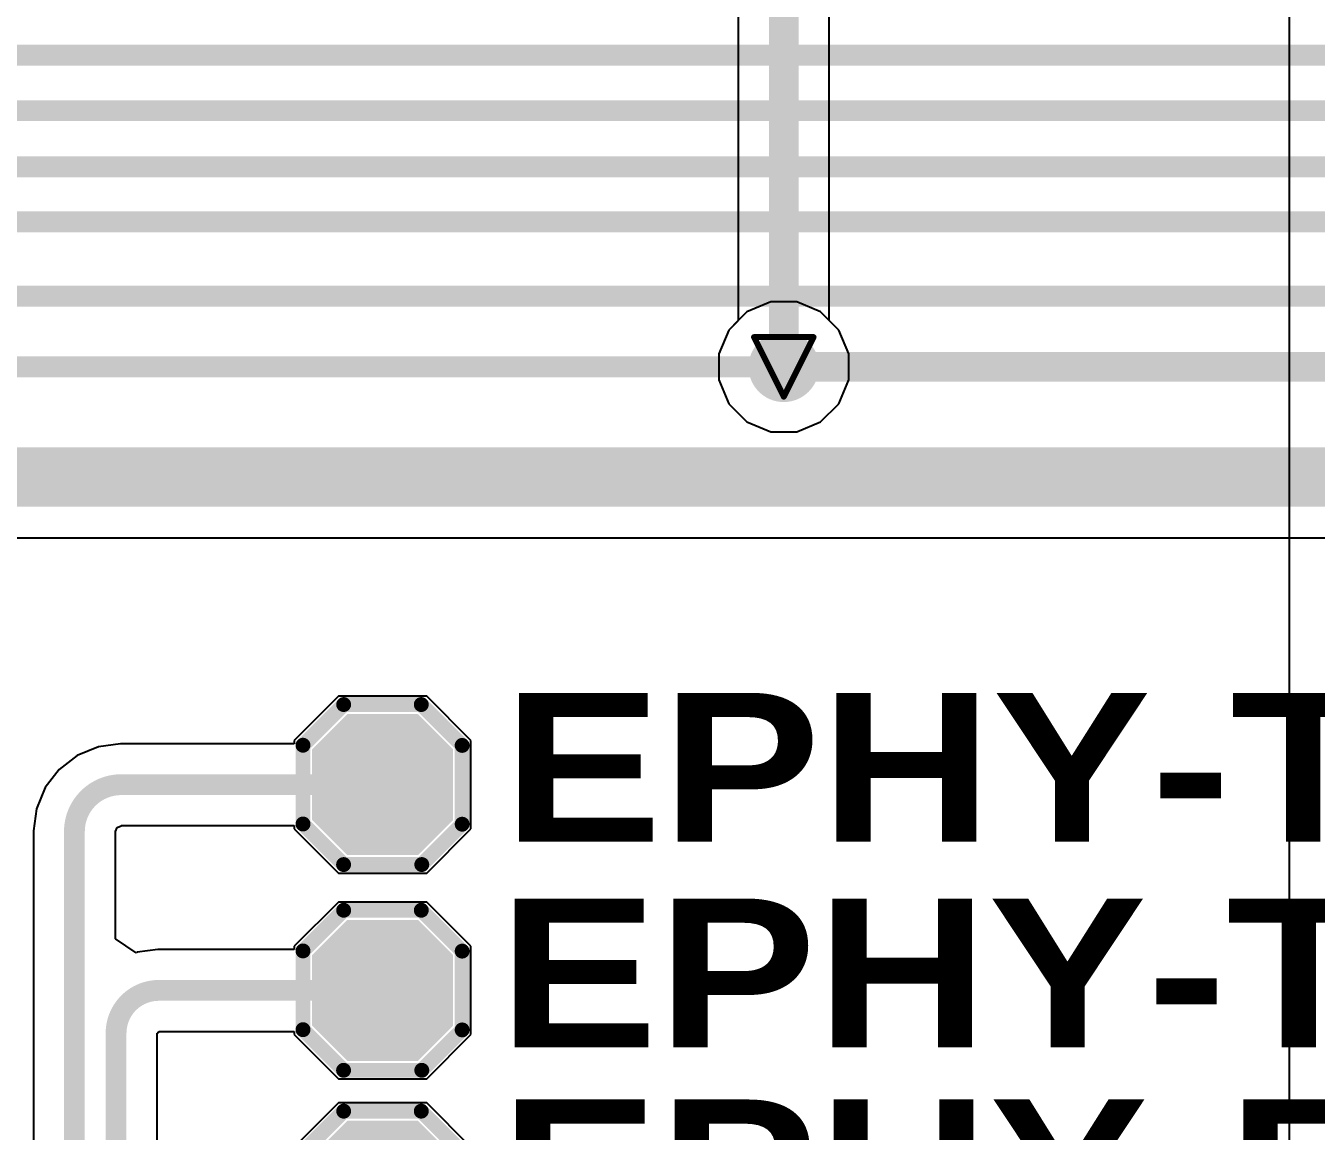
# Model space of a CAD drawing. Header units: inches. Extents: x 0 to 5359, y 0 to 5098.
# Drawn here: x 71.58 to 82.59, y 59.44 to 68.87 of the extents above; entities that cross this region are included whole.
import ezdxf

# ---------------------------------------------------------------- set-up
doc = ezdxf.new("R2010")
doc.units = ezdxf.units.IN
for name, color, linetype in [('Bottom Layer', 5, 'Continuous'), ('Drill Drawing', 1, 'Continuous'), ('Layer 1', 16, 'Continuous'), ('Layer 2', 76, 'Continuous'), ('Top Layer', 1, 'Continuous'), ('Top Overlay', 2, 'Continuous'), ('Top Paste', 8, 'Continuous'), ('Top Solder', 216, 'Continuous'), ('Via Holes', 16, 'Continuous')]:
    doc.layers.add(name, color=color, linetype=linetype)
doc.styles.add('Arial Black_Bold', font='', dxfattribs={"height": 0.2})
doc.styles.get('Arial Black_Bold').set_extended_font_data('Arial Black', bold=True)

# ---------------------------------------------------------------- blocks, each defined once
blk = doc.blocks.new('T____________0_5___77')
at = {"layer": 'Top Layer'}
blk.add_hatch(color=1, dxfattribs=at).paths.add_polyline_path([(0.250000135, 0.5000002699999999), (-0.250000135, 0.5000002699999999), (-0.5000002699999999, 0.250000135), (-0.5000002699999999, -0.250000135), (-0.250000135, -0.5000002699999999), (0.250000135, -0.5000002699999999), (0.5000002699999999, -0.250000135), (0.5000002699999999, 0.250000135)])
at = {"layer": 'Top Paste'}
blk.add_hatch(color=8, dxfattribs=at).paths.add_polyline_path([(0.250000135, 0.5000002699999999), (-0.250000135, 0.5000002699999999), (-0.5000002699999999, 0.250000135), (-0.5000002699999999, -0.250000135), (-0.250000135, -0.5000002699999999), (0.250000135, -0.5000002699999999), (0.5000002699999999, -0.250000135), (0.5000002699999999, 0.250000135)])
at = {"layer": 'Top Solder'}
blk.add_hatch(color=216, dxfattribs=at).paths.add_polyline_path([(0.300800135, 0.6016002699999999), (-0.300800135, 0.6016002699999999), (-0.6016002699999999, 0.300800135), (-0.6016002699999999, -0.300800135), (-0.300800135, -0.6016002699999999), (0.300800135, -0.6016002699999999), (0.6016002699999999, -0.300800135), (0.6016002699999999, 0.300800135)])
at = {"layer": 'Top Overlay'}
for points in [[(-0.33552384, 0.6795008, 0.127, 0.127, 0), (-0.6818579199999999, 0.33316672, 0.127, 0.127, 0)], [(-0.33552384, 0.6795008, 0.127, 0.127, 0), (0.3364991999999999, 0.6795008, 0.127, 0.127, 0)], [(0.3364991999999999, 0.6795008, 0.127, 0.127, 0), (0.6836460799999999, 0.33235392, 0.127, 0.127, 0)], [(-0.6818579199999999, 0.33316672, 0.127, 0.127, 0), (-0.6818579199999999, -0.33414208, 0.127, 0.127, 0)], [(0.6836460799999999, 0.33235392, 0.127, 0.127, 0), (0.6836460799999999, -0.32983424, 0.127, 0.127, 0)], [(-0.6818579199999999, -0.33414208, 0.127, 0.127, 0), (-0.33739328, -0.6786067199999999, 0.127, 0.127, 0)], [(0.6836460799999999, -0.32983424, 0.127, 0.127, 0), (0.3348736, -0.6786067199999999, 0.127, 0.127, 0)], [(-0.33739328, -0.6786067199999999, 0.127, 0.127, 0), (0.3348736, -0.6786067199999999, 0.127, 0.127, 0)]]:
    blk.add_lwpolyline(points, format="xyseb", dxfattribs=at)
for points in [[(-0.36727384, 0.6795008, 0.0635, 0.0635, 1), (-0.30377384, 0.6795008, 0.0635, 0.0635, 1)], [(-0.36727384, 0.6795008, 0.0635, 0.0635, 1), (-0.30377384, 0.6795008, 0.0635, 0.0635, 1)], [(0.3047492, 0.6795008, 0.0635, 0.0635, 1), (0.3682492, 0.6795008, 0.0635, 0.0635, 1)], [(0.3047492, 0.6795008, 0.0635, 0.0635, 1), (0.3682492, 0.6795008, 0.0635, 0.0635, 1)], [(-0.71360792, 0.33316672, 0.0635, 0.0635, 1), (-0.65010792, 0.33316672, 0.0635, 0.0635, 1)], [(-0.71360792, 0.33316672, 0.0635, 0.0635, 1), (-0.65010792, 0.33316672, 0.0635, 0.0635, 1)], [(0.65189608, 0.33235392, 0.0635, 0.0635, 1), (0.71539608, 0.33235392, 0.0635, 0.0635, 1)], [(0.65189608, 0.33235392, 0.0635, 0.0635, 1), (0.71539608, 0.33235392, 0.0635, 0.0635, 1)], [(-0.71360792, -0.33414208, 0.0635, 0.0635, 1), (-0.65010792, -0.33414208, 0.0635, 0.0635, 1)], [(-0.71360792, -0.33414208, 0.0635, 0.0635, 1), (-0.65010792, -0.33414208, 0.0635, 0.0635, 1)], [(0.65189608, -0.32983424, 0.0635, 0.0635, 1), (0.71539608, -0.32983424, 0.0635, 0.0635, 1)], [(0.65189608, -0.32983424, 0.0635, 0.0635, 1), (0.71539608, -0.32983424, 0.0635, 0.0635, 1)], [(-0.36914328, -0.6786067199999999, 0.0635, 0.0635, 1), (-0.30564328, -0.6786067199999999, 0.0635, 0.0635, 1)], [(-0.36914328, -0.6786067199999999, 0.0635, 0.0635, 1), (-0.30564328, -0.6786067199999999, 0.0635, 0.0635, 1)], [(0.3031236, -0.6786067199999999, 0.0635, 0.0635, 1), (0.3666236, -0.6786067199999999, 0.0635, 0.0635, 1)], [(0.3031236, -0.6786067199999999, 0.0635, 0.0635, 1), (0.3666236, -0.6786067199999999, 0.0635, 0.0635, 1)]]:
    blk.add_lwpolyline(points, format="xyseb", close=True, dxfattribs=at)
blk = doc.blocks.new('T____________0_5___78')
at = {"layer": 'Top Layer'}
blk.add_hatch(color=1, dxfattribs=at).paths.add_polyline_path([(0.250000135, 0.5000002699999999), (-0.250000135, 0.5000002699999999), (-0.5000002699999999, 0.250000135), (-0.5000002699999999, -0.250000135), (-0.250000135, -0.5000002699999999), (0.250000135, -0.5000002699999999), (0.5000002699999999, -0.250000135), (0.5000002699999999, 0.250000135)])
at = {"layer": 'Top Paste'}
blk.add_hatch(color=8, dxfattribs=at).paths.add_polyline_path([(0.250000135, 0.5000002699999999), (-0.250000135, 0.5000002699999999), (-0.5000002699999999, 0.250000135), (-0.5000002699999999, -0.250000135), (-0.250000135, -0.5000002699999999), (0.250000135, -0.5000002699999999), (0.5000002699999999, -0.250000135), (0.5000002699999999, 0.250000135)])
at = {"layer": 'Top Solder'}
blk.add_hatch(color=216, dxfattribs=at).paths.add_polyline_path([(0.300800135, 0.6016002699999999), (-0.300800135, 0.6016002699999999), (-0.6016002699999999, 0.300800135), (-0.6016002699999999, -0.300800135), (-0.300800135, -0.6016002699999999), (0.300800135, -0.6016002699999999), (0.6016002699999999, -0.300800135), (0.6016002699999999, 0.300800135)])
at = {"layer": 'Top Overlay'}
for points in [[(-0.33552384, 0.6795008, 0.127, 0.127, 0), (-0.6818579199999999, 0.33316672, 0.127, 0.127, 0)], [(-0.33552384, 0.6795008, 0.127, 0.127, 0), (0.3364991999999999, 0.6795008, 0.127, 0.127, 0)], [(0.3364991999999999, 0.6795008, 0.127, 0.127, 0), (0.6836460799999999, 0.33235392, 0.127, 0.127, 0)], [(-0.6818579199999999, 0.33316672, 0.127, 0.127, 0), (-0.6818579199999999, -0.33414208, 0.127, 0.127, 0)], [(0.6836460799999999, 0.33235392, 0.127, 0.127, 0), (0.6836460799999999, -0.32983424, 0.127, 0.127, 0)], [(-0.6818579199999999, -0.33414208, 0.127, 0.127, 0), (-0.33739328, -0.6786067199999999, 0.127, 0.127, 0)], [(0.6836460799999999, -0.32983424, 0.127, 0.127, 0), (0.3348736, -0.6786067199999999, 0.127, 0.127, 0)], [(-0.33739328, -0.6786067199999999, 0.127, 0.127, 0), (0.3348736, -0.6786067199999999, 0.127, 0.127, 0)]]:
    blk.add_lwpolyline(points, format="xyseb", dxfattribs=at)
for points in [[(-0.36727384, 0.6795008, 0.0635, 0.0635, 1), (-0.30377384, 0.6795008, 0.0635, 0.0635, 1)], [(-0.36727384, 0.6795008, 0.0635, 0.0635, 1), (-0.30377384, 0.6795008, 0.0635, 0.0635, 1)], [(0.3047492, 0.6795008, 0.0635, 0.0635, 1), (0.3682492, 0.6795008, 0.0635, 0.0635, 1)], [(0.3047492, 0.6795008, 0.0635, 0.0635, 1), (0.3682492, 0.6795008, 0.0635, 0.0635, 1)], [(-0.71360792, 0.33316672, 0.0635, 0.0635, 1), (-0.65010792, 0.33316672, 0.0635, 0.0635, 1)], [(-0.71360792, 0.33316672, 0.0635, 0.0635, 1), (-0.65010792, 0.33316672, 0.0635, 0.0635, 1)], [(0.65189608, 0.33235392, 0.0635, 0.0635, 1), (0.71539608, 0.33235392, 0.0635, 0.0635, 1)], [(0.65189608, 0.33235392, 0.0635, 0.0635, 1), (0.71539608, 0.33235392, 0.0635, 0.0635, 1)], [(-0.71360792, -0.33414208, 0.0635, 0.0635, 1), (-0.65010792, -0.33414208, 0.0635, 0.0635, 1)], [(-0.71360792, -0.33414208, 0.0635, 0.0635, 1), (-0.65010792, -0.33414208, 0.0635, 0.0635, 1)], [(0.65189608, -0.32983424, 0.0635, 0.0635, 1), (0.71539608, -0.32983424, 0.0635, 0.0635, 1)], [(0.65189608, -0.32983424, 0.0635, 0.0635, 1), (0.71539608, -0.32983424, 0.0635, 0.0635, 1)], [(-0.36914328, -0.6786067199999999, 0.0635, 0.0635, 1), (-0.30564328, -0.6786067199999999, 0.0635, 0.0635, 1)], [(-0.36914328, -0.6786067199999999, 0.0635, 0.0635, 1), (-0.30564328, -0.6786067199999999, 0.0635, 0.0635, 1)], [(0.3031236, -0.6786067199999999, 0.0635, 0.0635, 1), (0.3666236, -0.6786067199999999, 0.0635, 0.0635, 1)], [(0.3031236, -0.6786067199999999, 0.0635, 0.0635, 1), (0.3666236, -0.6786067199999999, 0.0635, 0.0635, 1)]]:
    blk.add_lwpolyline(points, format="xyseb", close=True, dxfattribs=at)
blk = doc.blocks.new('T____________0_5___79')
at = {"layer": 'Top Layer'}
blk.add_hatch(color=1, dxfattribs=at).paths.add_polyline_path([(0.250000135, 0.5000002699999999), (-0.250000135, 0.5000002699999999), (-0.5000002699999999, 0.250000135), (-0.5000002699999999, -0.250000135), (-0.250000135, -0.5000002699999999), (0.250000135, -0.5000002699999999), (0.5000002699999999, -0.250000135), (0.5000002699999999, 0.250000135)])
at = {"layer": 'Top Paste'}
blk.add_hatch(color=8, dxfattribs=at).paths.add_polyline_path([(0.250000135, 0.5000002699999999), (-0.250000135, 0.5000002699999999), (-0.5000002699999999, 0.250000135), (-0.5000002699999999, -0.250000135), (-0.250000135, -0.5000002699999999), (0.250000135, -0.5000002699999999), (0.5000002699999999, -0.250000135), (0.5000002699999999, 0.250000135)])
at = {"layer": 'Top Solder'}
blk.add_hatch(color=216, dxfattribs=at).paths.add_polyline_path([(0.300800135, 0.6016002699999999), (-0.300800135, 0.6016002699999999), (-0.6016002699999999, 0.300800135), (-0.6016002699999999, -0.300800135), (-0.300800135, -0.6016002699999999), (0.300800135, -0.6016002699999999), (0.6016002699999999, -0.300800135), (0.6016002699999999, 0.300800135)])
at = {"layer": 'Top Overlay'}
for points in [[(-0.33552384, 0.6795008, 0.127, 0.127, 0), (-0.6818579199999999, 0.33316672, 0.127, 0.127, 0)], [(-0.33552384, 0.6795008, 0.127, 0.127, 0), (0.3364991999999999, 0.6795008, 0.127, 0.127, 0)], [(0.3364991999999999, 0.6795008, 0.127, 0.127, 0), (0.6836460799999999, 0.33235392, 0.127, 0.127, 0)], [(-0.6818579199999999, 0.33316672, 0.127, 0.127, 0), (-0.6818579199999999, -0.33414208, 0.127, 0.127, 0)], [(0.6836460799999999, 0.33235392, 0.127, 0.127, 0), (0.6836460799999999, -0.32983424, 0.127, 0.127, 0)], [(-0.6818579199999999, -0.33414208, 0.127, 0.127, 0), (-0.33739328, -0.6786067199999999, 0.127, 0.127, 0)], [(0.6836460799999999, -0.32983424, 0.127, 0.127, 0), (0.3348736, -0.6786067199999999, 0.127, 0.127, 0)], [(-0.33739328, -0.6786067199999999, 0.127, 0.127, 0), (0.3348736, -0.6786067199999999, 0.127, 0.127, 0)]]:
    blk.add_lwpolyline(points, format="xyseb", dxfattribs=at)
for points in [[(-0.36727384, 0.6795008, 0.0635, 0.0635, 1), (-0.30377384, 0.6795008, 0.0635, 0.0635, 1)], [(-0.36727384, 0.6795008, 0.0635, 0.0635, 1), (-0.30377384, 0.6795008, 0.0635, 0.0635, 1)], [(0.3047492, 0.6795008, 0.0635, 0.0635, 1), (0.3682492, 0.6795008, 0.0635, 0.0635, 1)], [(0.3047492, 0.6795008, 0.0635, 0.0635, 1), (0.3682492, 0.6795008, 0.0635, 0.0635, 1)], [(-0.71360792, 0.33316672, 0.0635, 0.0635, 1), (-0.65010792, 0.33316672, 0.0635, 0.0635, 1)], [(-0.71360792, 0.33316672, 0.0635, 0.0635, 1), (-0.65010792, 0.33316672, 0.0635, 0.0635, 1)], [(0.65189608, 0.33235392, 0.0635, 0.0635, 1), (0.71539608, 0.33235392, 0.0635, 0.0635, 1)], [(0.65189608, 0.33235392, 0.0635, 0.0635, 1), (0.71539608, 0.33235392, 0.0635, 0.0635, 1)], [(-0.71360792, -0.33414208, 0.0635, 0.0635, 1), (-0.65010792, -0.33414208, 0.0635, 0.0635, 1)], [(-0.71360792, -0.33414208, 0.0635, 0.0635, 1), (-0.65010792, -0.33414208, 0.0635, 0.0635, 1)], [(0.65189608, -0.32983424, 0.0635, 0.0635, 1), (0.71539608, -0.32983424, 0.0635, 0.0635, 1)], [(0.65189608, -0.32983424, 0.0635, 0.0635, 1), (0.71539608, -0.32983424, 0.0635, 0.0635, 1)], [(-0.36914328, -0.6786067199999999, 0.0635, 0.0635, 1), (-0.30564328, -0.6786067199999999, 0.0635, 0.0635, 1)], [(-0.36914328, -0.6786067199999999, 0.0635, 0.0635, 1), (-0.30564328, -0.6786067199999999, 0.0635, 0.0635, 1)], [(0.3031236, -0.6786067199999999, 0.0635, 0.0635, 1), (0.3666236, -0.6786067199999999, 0.0635, 0.0635, 1)], [(0.3031236, -0.6786067199999999, 0.0635, 0.0635, 1), (0.3666236, -0.6786067199999999, 0.0635, 0.0635, 1)]]:
    blk.add_lwpolyline(points, format="xyseb", close=True, dxfattribs=at)

msp = doc.modelspace()

# ---------------------------------------------------------------- hatches: boundary and pattern name
at = {"layer": 'Bottom Layer'}
h = msp.add_hatch(color=5, dxfattribs=at)
edge = h.paths.add_edge_path()
edge.add_arc((78.04941464, 65.96379999999999), 0.2999994, 0, 360)
at = {"layer": 'Layer 1'}
h = msp.add_hatch(color=16, dxfattribs=at)
edge = h.paths.add_edge_path()
edge.add_arc((78.04941464, 65.96379999999999), 0.2999994, 0, 360)
at = {"layer": 'Layer 2'}
h = msp.add_hatch(color=76, dxfattribs=at)
edge = h.paths.add_edge_path()
edge.add_arc((78.04941464, 65.96379999999999), 0.2999994, 0, 360)
at = {"layer": 'Top Layer'}
h = msp.add_hatch(color=1, dxfattribs=at)
edge = h.paths.add_edge_path()
edge.add_arc((78.04941464, 65.96379999999999), 0.2999994, 0, 360)
at = {"layer": 'Via Holes'}
h = msp.add_hatch(color=7, dxfattribs=at)
edge = h.paths.add_edge_path()
edge.add_arc((78.04941464, 65.96379999999999), 0.1499997, 0, 360)

# ---------------------------------------------------------------- linework, layer by layer
at = {"layer": 'Bottom Layer'}
for p, q in [((82.36072936, 77.077697), (82.36072936, 54.78598389999999)), ((77.66094958, 73.34848677999999), (77.66094958, 66.35880809999999)), ((78.4378797, 66.35880809999999), (78.4378797, 73.34894143999999)), ((77.66094958, 66.35880809999999), (77.57975594, 66.27761446)), ((78.51907333999999, 66.27761446), (78.4378797, 66.35880809999999)), ((77.57975594, 66.27761446), (77.49541524, 66.0739979)), ((78.60341404, 66.0739979), (78.51907333999999, 66.27761446)), ((77.49541524, 66.0739979), (77.49541524, 65.8536021)), ((78.60341404, 65.8536021), (78.60341404, 66.0739979)), ((77.49541524, 65.8536021), (77.57975594, 65.64998553999999)), ((78.51907333999999, 65.64998553999999), (78.60341404, 65.8536021)), ((77.57975594, 65.64998553999999), (77.73560017999999, 65.4941413)), ((78.3632291, 65.4941413), (78.51907333999999, 65.64998553999999)), ((77.73560017999999, 65.4941413), (77.93921673999999, 65.4098006)), ((77.93921673999999, 65.4098006), (78.15961254, 65.4098006)), ((78.15961254, 65.4098006), (78.3632291, 65.4941413))]:
    msp.add_line(p, q, dxfattribs=at)
msp.add_lwpolyline([(78.04941464, 66.20004540000001, 0.254, 0.254, 0), (78.04941464, 75.46075078, 0.254, 0.254, 0)], format="xyseb", dxfattribs=at)
msp.add_lwpolyline([(77.98591464, 66.20004540000001, 0.127, 0.127, 1), (78.11291464, 66.20004540000001, 0.127, 0.127, 1)], format="xyseb", close=True, dxfattribs=at)
at = {"layer": 'Drill Drawing'}
for points in [[(77.79541463999999, 66.2178, 0.0508, 0.0508, 0), (78.30341463999999, 66.2178, 0.0508, 0.0508, 0)], [(77.79541463999999, 66.2178, 0.0508, 0.0508, 0), (78.04941464, 65.7098, 0.0508, 0.0508, 0)], [(78.04941464, 65.7098, 0.0508, 0.0508, 0), (78.30341463999999, 66.2178, 0.0508, 0.0508, 0)]]:
    msp.add_lwpolyline(points, format="xyseb", dxfattribs=at)
for points in [[(77.78271464, 66.2178, 0.0254, 0.0254, 1), (77.80811464, 66.2178, 0.0254, 0.0254, 1)], [(77.78271464, 66.2178, 0.0254, 0.0254, 1), (77.80811464, 66.2178, 0.0254, 0.0254, 1)], [(78.29071464, 66.2178, 0.0254, 0.0254, 1), (78.31611464, 66.2178, 0.0254, 0.0254, 1)], [(78.29071464, 66.2178, 0.0254, 0.0254, 1), (78.31611464, 66.2178, 0.0254, 0.0254, 1)], [(78.03671464, 65.7098, 0.0254, 0.0254, 1), (78.06211463999999, 65.7098, 0.0254, 0.0254, 1)], [(78.03671464, 65.7098, 0.0254, 0.0254, 1), (78.06211463999999, 65.7098, 0.0254, 0.0254, 1)]]:
    msp.add_lwpolyline(points, format="xyseb", close=True, dxfattribs=at)
at = {"layer": 'Layer 1'}
for p, q in [((77.93921673999999, 66.5177994), (77.73560017999999, 66.43345869999999)), ((78.15961254, 66.5177994), (77.93921673999999, 66.5177994)), ((78.3632291, 66.43345869999999), (78.15961254, 66.5177994)), ((77.73560017999999, 66.43345869999999), (77.57975594, 66.27761446)), ((78.51907333999999, 66.27761446), (78.3632291, 66.43345869999999)), ((77.57975594, 66.27761446), (77.49541524, 66.0739979)), ((78.60341404, 66.0739979), (78.51907333999999, 66.27761446)), ((77.49541524, 66.0739979), (77.49541524, 65.8536021)), ((78.60341404, 65.8536021), (78.60341404, 66.0739979)), ((77.49541524, 65.8536021), (77.57975594, 65.64998553999999)), ((78.51907333999999, 65.64998553999999), (78.60341404, 65.8536021)), ((77.57975594, 65.64998553999999), (77.73560017999999, 65.4941413)), ((78.3632291, 65.4941413), (78.51907333999999, 65.64998553999999)), ((77.73560017999999, 65.4941413), (77.93921673999999, 65.4098006)), ((77.93921673999999, 65.4098006), (78.15961254, 65.4098006)), ((78.15961254, 65.4098006), (78.3632291, 65.4941413))]:
    msp.add_line(p, q, dxfattribs=at)
at = {"layer": 'Layer 2'}
for p, q in [((77.93921673999999, 66.5177994), (77.73560017999999, 66.43345869999999)), ((78.15961254, 66.5177994), (77.93921673999999, 66.5177994)), ((78.3632291, 66.43345869999999), (78.15961254, 66.5177994)), ((77.73560017999999, 66.43345869999999), (77.57975594, 66.27761446)), ((78.51907333999999, 66.27761446), (78.3632291, 66.43345869999999)), ((77.57975594, 66.27761446), (77.49541524, 66.0739979)), ((78.60341404, 66.0739979), (78.51907333999999, 66.27761446)), ((77.49541524, 66.0739979), (77.49541524, 65.8536021)), ((78.60341404, 65.8536021), (78.60341404, 66.0739979)), ((77.49541524, 65.8536021), (77.57975594, 65.64998553999999)), ((78.51907333999999, 65.64998553999999), (78.60341404, 65.8536021)), ((77.57975594, 65.64998553999999), (77.73560017999999, 65.4941413)), ((78.3632291, 65.4941413), (78.51907333999999, 65.64998553999999)), ((77.73560017999999, 65.4941413), (77.93921673999999, 65.4098006)), ((77.93921673999999, 65.4098006), (78.15961254, 65.4098006)), ((78.15961254, 65.4098006), (78.3632291, 65.4941413))]:
    msp.add_line(p, q, dxfattribs=at)
at = {"layer": 'Top Layer'}
for p, q in [((68.95908992, 64.50604574), (92.9667686, 64.50604574)), ((74.24982609999999, 63.15316046), (73.8728266, 62.77616095999999)), ((75.0038251, 63.15316046), (74.24982609999999, 63.15316046)), ((75.3808246, 62.77616095999999), (75.0038251, 63.15316046)), ((73.8728266, 62.77616095999999), (73.8728266, 62.74877976)), ((75.3808246, 62.02216196), (75.3808246, 62.77616095999999)), ((72.02203528, 62.64814241999999), (71.86694288, 62.52913834)), ((72.20263944, 62.7229505), (72.02203528, 62.64814241999999)), ((72.39180848, 62.74785519999999), (72.20263944, 62.7229505)), ((72.39645413999999, 62.74877976), (72.39180848, 62.74785519999999)), ((73.8728266, 62.74877976), (72.39645413999999, 62.74877976)), ((71.86694288, 62.52913834), (71.7479388, 62.37404847999999)), ((71.7479388, 62.37404847999999), (71.67313071999999, 62.19344177999999)), ((71.67313071999999, 62.19344177999999), (71.64822602, 62.00427274)), ((71.64822602, 62.00427274), (71.64730146, 61.99962708)), ((71.64730146, 61.99962708), (71.64730146, 53.96347601999999)), ((72.34653806, 61.08388596), (72.34653806, 61.99962708)), ((72.34653806, 61.99962708), (72.34890026, 61.99962708)), ((72.34890026, 61.99962708), (72.36282962, 62.0332516)), ((72.36282962, 62.0332516), (72.39645413999999, 62.04718096)), ((72.39645413999999, 62.04718096), (72.39645413999999, 62.04954315999999)), ((72.39645413999999, 62.04954315999999), (73.8728266, 62.04954315999999)), ((73.8728266, 62.04954315999999), (73.8728266, 62.02216196)), ((73.8728266, 62.02216196), (74.24982609999999, 61.64516245999999)), ((75.0038251, 61.64516245999999), (75.3808246, 62.02216196)), ((74.24982609999999, 61.64516245999999), (75.0038251, 61.64516245999999)), ((74.24982609999999, 61.3979087), (73.8728266, 61.02090919999999)), ((75.0038251, 61.3979087), (74.24982609999999, 61.3979087)), ((75.3808246, 61.02090919999999), (75.0038251, 61.3979087)), ((72.5243406, 60.96508254), (72.34653806, 61.08388596)), ((72.7176219, 60.993528), (72.70855918, 60.9917246)), ((73.8728266, 60.993528), (72.7176219, 60.993528)), ((73.8728266, 61.02090919999999), (73.8728266, 60.993528)), ((75.3808246, 60.2669102), (75.3808246, 61.02090919999999)), ((72.53279626, 60.9685852), (72.5243406, 60.96508254)), ((72.70855918, 60.9917246), (72.53279626, 60.9685852)), ((72.70213806, 59.35296486), (72.70213806, 60.27880756)), ((72.70213806, 60.27880756), (72.70733744, 60.27880756)), ((72.70733744, 60.27880756), (72.71034988, 60.28607958)), ((72.71034988, 60.28607958), (72.7176219, 60.28909202)), ((72.7176219, 60.28909202), (72.7176219, 60.2942914)), ((72.7176219, 60.2942914), (73.8728266, 60.2942914)), ((73.8728266, 60.2942914), (73.8728266, 60.2669102)), ((73.8728266, 60.2669102), (74.24982609999999, 59.8899107)), ((75.0038251, 59.8899107), (75.3808246, 60.2669102)), ((74.24982609999999, 59.8899107), (75.0038251, 59.8899107)), ((74.24982609999999, 59.6836246), (73.8728266, 59.30662510000001)), ((75.0038251, 59.6836246), (74.24982609999999, 59.6836246)), ((75.3808246, 59.30662510000001), (75.0038251, 59.6836246))]:
    msp.add_line(p, q, dxfattribs=at)
for points in [[(67.85275227999999, 68.62416552, 0.1778, 0.1778, 0), (100.74303448, 68.62416552, 0.1778, 0.1778, 0)], [(68.50993155999998, 68.14983068, 0.1778, 0.1778, 0), (98.70247214, 68.14983068, 0.1778, 0.1778, 0)], [(68.59596644, 67.67011104, 0.1778, 0.1778, 0), (97.36257642, 67.67011104, 0.1778, 0.1778, 0)], [(68.69249152, 67.20087652, 0.1778, 0.1778, 0), (95.99297031999998, 67.20087652, 0.1778, 0.1778, 0)], [(69.5999624, 66.56693316, 0.1778, 0.1778, 0), (95.09769143999999, 66.56693316, 0.1778, 0.1778, 0)], [(78.04941464, 65.96379999999999, 0.254, 0.254, 0), (89.49996069999999, 65.96379999999999, 0.254, 0.254, 0)], [(68.58692404, 65.96379999999999, 0.1778, 0.1778, 0), (78.04941464, 65.96379999999999, 0.1778, 0.1778, 0)], [(68.95908992, 65.02399746, 0.508, 0.508, 0), (93.16399452, 65.02399746, 0.508, 0.508, 0)], [(71.99691976, 61.99962708, 0.1778, 0.1778, -0.4142135623730951), (72.39645413999999, 62.39916145999999, 0.1778, 0.1778, 0)], [(72.39645413999999, 62.39916145999999, 0.1778, 0.1778, 0), (74.62682559999999, 62.39916145999999, 0.1778, 0.1778, 0)], [(71.99691976, 53.86591462, 0.1778, 0.1778, 0), (71.99691976, 61.99962708, 0.1778, 0.1778, 0)], [(72.35251975999999, 60.27880756, 0.1778, 0.1778, -0.4142135623730951), (72.7176219, 60.64390969999999, 0.1778, 0.1778, 0)], [(72.7176219, 60.64390969999999, 0.1778, 0.1778, 0), (74.62682559999999, 60.64390969999999, 0.1778, 0.1778, 0)], [(72.35251975999999, 53.47745717999999, 0.1778, 0.1778, 0), (72.35251975999999, 60.27880756, 0.1778, 0.1778, 0)]]:
    msp.add_lwpolyline(points, format="xyseb", dxfattribs=at)
for points in [[(77.98591464, 65.96379999999999, 0.127, 0.127, 1), (78.11291464, 65.96379999999999, 0.127, 0.127, 1)], [(78.00496464, 65.96379999999999, 0.08889999999999999, 0.08889999999999999, 1), (78.09386463999999, 65.96379999999999, 0.08889999999999999, 0.08889999999999999, 1)], [(72.35200413999999, 62.39916145999999, 0.08889999999999999, 0.08889999999999999, 1), (72.44090413999999, 62.39916145999999, 0.08889999999999999, 0.08889999999999999, 1)], [(72.35200413999999, 62.39916145999999, 0.08889999999999999, 0.08889999999999999, 1), (72.44090413999999, 62.39916145999999, 0.08889999999999999, 0.08889999999999999, 1)], [(74.58237559999999, 62.39916145999999, 0.08889999999999999, 0.08889999999999999, 1), (74.6712756, 62.39916145999999, 0.08889999999999999, 0.08889999999999999, 1)], [(71.95246976, 61.99962708, 0.08889999999999999, 0.08889999999999999, 1), (72.04136976, 61.99962708, 0.08889999999999999, 0.08889999999999999, 1)], [(71.95246976, 61.99962708, 0.08889999999999999, 0.08889999999999999, 1), (72.04136976, 61.99962708, 0.08889999999999999, 0.08889999999999999, 1)], [(72.6731719, 60.64390969999999, 0.08889999999999999, 0.08889999999999999, 1), (72.7620719, 60.64390969999999, 0.08889999999999999, 0.08889999999999999, 1)], [(72.6731719, 60.64390969999999, 0.08889999999999999, 0.08889999999999999, 1), (72.7620719, 60.64390969999999, 0.08889999999999999, 0.08889999999999999, 1)], [(74.58237559999999, 60.64390969999999, 0.08889999999999999, 0.08889999999999999, 1), (74.6712756, 60.64390969999999, 0.08889999999999999, 0.08889999999999999, 1)], [(72.30806976, 60.27880756, 0.08889999999999999, 0.08889999999999999, 1), (72.39696975999999, 60.27880756, 0.08889999999999999, 0.08889999999999999, 1)], [(72.30806976, 60.27880756, 0.08889999999999999, 0.08889999999999999, 1), (72.39696975999999, 60.27880756, 0.08889999999999999, 0.08889999999999999, 1)]]:
    msp.add_lwpolyline(points, format="xyseb", close=True, dxfattribs=at)

# ---------------------------------------------------------------- block references
at = {"rotation": 90}
for name, p in [('T____________0_5___79', (74.62682559999999, 62.39916145999999)), ('T____________0_5___78', (74.62682559999999, 60.64390969999999)), ('T____________0_5___77', (74.62682559999999, 58.92962559999999))]:
    msp.add_blockref(name, p, dxfattribs=at)

# ---------------------------------------------------------------- texts
at = {"layer": 'Top Overlay', "style": 'Arial Black_Bold'}
for s, p in [('EPHY-TXP', (75.6547509, 61.91248476)), ('EPHY-TXN', (75.61837302, 60.157233)), ('EPHY-RXP', (75.62952107999999, 58.4429489))]:
    msp.add_text(s, height=1.27, dxfattribs=at).set_placement(p)

doc.saveas('drawing.dxf')
